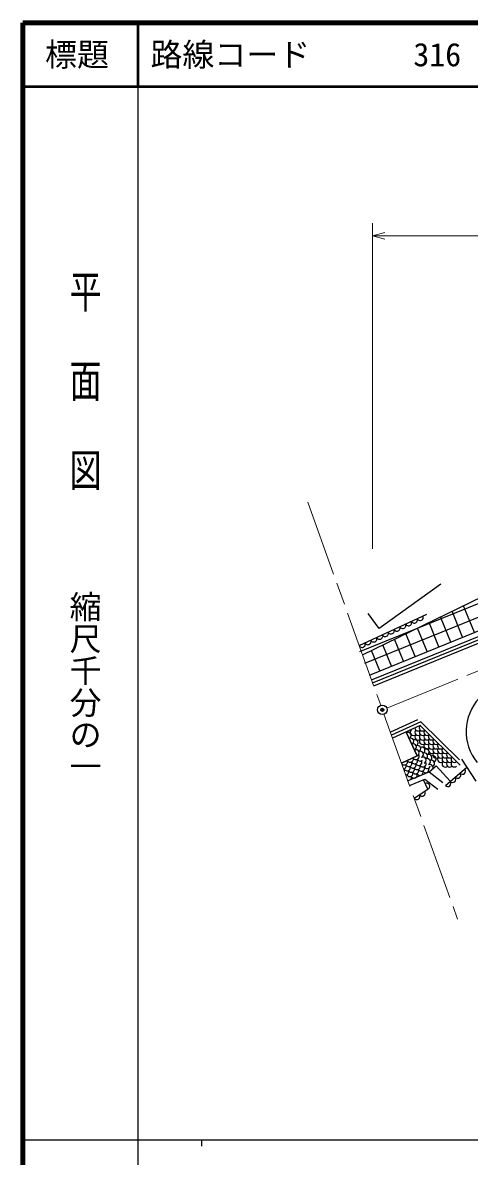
# Model space of a CAD drawing. Units: millimetres, scale not verified. Extents: x 40000 to 680000, y 20000 to 380000.
# Drawn here: x 40000 to 109898, y 202409 to 380000 of the extents above; entities that cross this region are included whole.
import ezdxf
from ezdxf.enums import TextEntityAlignment as Align

# ---------------------------------------------------------------- set-up
doc = ezdxf.new("R2010")
doc.units = ezdxf.units.MM
doc.header["$LTSCALE"] = 1000
doc.header["$PDMODE"] = 32
doc.header["$PDSIZE"] = 500
doc.linetypes.add('CHAIN', pattern=[18.5, 12, -1.5, 3.5, -1.5])
for name, color, linetype, lineweight in [('M-BGD', 7, 'Continuous', 25), ('M-BMK', 2, 'CHAIN', 13), ('M-BMK-SRVR', 3, 'Continuous', 25), ('M-STR-HTXT', 7, 'Continuous', 13), ('M-TTL', 2, 'Continuous', 140), ('M-TTL-BAND', 7, 'Continuous', 25), ('M-TTL-LINE', 7, 'Continuous', 50)]:
    doc.layers.add(name, color=color, linetype=linetype, lineweight=lineweight)
doc.layers.add('M-TTL-TXT', color=7, linetype='Continuous')
doc.styles.add('@ＭＳ ゴシック', font='')
doc.styles.add('ＭＳ ゴシック', font='')
doc.styles.get('@ＭＳ ゴシック').set_extended_font_data('@MS Gothic')
doc.styles.get('ＭＳ ゴシック').set_extended_font_data('MS Gothic')

msp = doc.modelspace()

# ---------------------------------------------------------------- linework, layer by layer
at = {"layer": 'M-BGD'}
for p, q in [((94766, 276598), (187243, 314164)), ((94935, 276127), (187431, 313701)), ((94296, 277810), (174110, 310232)), ((94597, 277069), (177395, 310703)), ((93543, 279663), (152641, 303670)), ((92790, 281516), (129489, 296423)), ((93187, 280992), (116796, 292451)), ((105451, 292048), (95768, 285087)), ((108855, 283724), (107202, 287794)), ((110708, 284477), (109005, 288669)), ((92673, 282424), (103229, 287343)), ((95768, 285087), (94058, 287466)), ((105149, 282219), (103596, 286044)), ((107002, 282972), (105399, 286919)), ((101444, 280713), (99989, 284293)), ((103296, 281466), (101792, 285169)), ((97738, 279208), (96383, 282543)), ((99591, 279961), (98186, 283418)), ((95885, 278455), (94580, 281668)), ((101780, 270792), (97555, 268835)), ((102327, 270495), (97725, 268362)), ((108339, 264518), (102327, 270495)), ((102222, 269895), (97895, 267890)), ((101761, 265151), (100033, 268881)), ((100033, 268881), (101761, 265151)), ((102222, 269895), (108493, 263661)), ((108493, 263661), (102222, 269895)), ((99290, 264006), (101761, 265151)), ((101761, 265151), (99290, 264006)), ((108695, 264626), (110940, 261179)), ((103613, 262626), (104706, 263582)), ((104706, 263582), (106913, 261159)), ((106148, 260516), (109524, 263354)), ((100247, 261225), (103613, 262626)), ((100554, 260486), (102958, 261487)), ((103413, 259901), (102744, 261398)), ((102958, 261487), (104946, 259925)), ((103613, 262626), (105749, 260947)), ((101260, 258522), (103413, 259901))]:
    msp.add_line(p, q, dxfattribs=at)
for centre, radius, start, end in [((100377, 286014), 500, 204.98924, 24.98924), ((101284, 286437), 500, 204.98924, 24.98924), ((102190, 286859), 500, 204.98924, 24.98924), ((96752, 284325), 500, 204.98924, 24.98924), ((97658, 284747), 500, 204.98924, 24.98924), ((98565, 285170), 500, 204.98924, 24.98924), ((99471, 285592), 500, 204.98924, 24.98924), ((93126, 282635), 500, 204.98924, 24.98924), ((94033, 283057), 500, 204.98924, 24.98924), ((94939, 283480), 500, 204.98924, 24.98924), ((95845, 283902), 500, 204.98924, 24.98924), ((117141, 268952), 7742, 137.31821, 218.8511), ((100290, 268326), 500, 294.8605, 114.8605), ((101164, 268831), 500, 135.17124, 315.17124), ((101869, 269540), 500, 184.54976, 315.17124), ((101871, 268833), 500, 135.17124, 315.17124), ((101873, 268126), 500, 135.17124, 315.17124), ((102576, 269542), 500, 135.17124, 315.17124), ((102578, 268835), 500, 135.17124, 315.17124), ((102580, 268128), 500, 135.17124, 315.17124), ((103285, 268837), 500, 135.17124, 315.17124), ((103288, 268130), 500, 135.17124, 315.17124), ((103995, 268132), 500, 135.17124, 315.17124), ((100710, 267419), 500, 294.8605, 114.8605), ((101131, 266512), 500, 294.8605, 114.8605), ((101374, 267176), 500, 294.8605, 114.8605), ((101795, 266268), 500, 294.8605, 114.8605), ((102583, 267421), 500, 135.17124, 315.17124), ((102458, 266025), 500, 294.8605, 114.8605), ((103290, 267423), 500, 135.17124, 315.17124), ((103292, 266716), 500, 135.17124, 315.17124), ((103997, 267425), 500, 135.17124, 315.17124), ((103999, 266718), 500, 135.17124, 315.17124), ((104704, 267427), 500, 135.17124, 315.17124), ((104706, 266720), 500, 135.17124, 315.17124), ((105413, 266722), 500, 135.17124, 315.17124), ((100651, 264636), 500, 204.8605, 24.8605), ((101558, 265057), 500, 204.8605, 33.96895), ((101551, 265604), 500, 294.8605, 114.8605), ((102215, 265361), 500, 294.8605, 114.8605), ((102635, 264454), 500, 294.8605, 114.8605), ((102879, 265117), 500, 294.8605, 114.8605), ((103122, 265781), 500, 294.8605, 114.8605), ((103299, 264210), 500, 294.8605, 114.8605), ((103543, 264874), 500, 294.8605, 114.8605), ((104001, 266011), 500, 135.17124, 315.17124), ((104207, 264631), 500, 294.8605, 114.8605), ((104708, 266013), 500, 135.17124, 315.17124), ((104710, 265306), 500, 135.17124, 315.17124), ((105415, 266015), 500, 135.17124, 315.17124), ((105417, 265308), 500, 135.17124, 315.17124), ((105419, 264601), 500, 135.17124, 315.17124), ((106122, 266017), 500, 135.17124, 315.17124), ((106124, 265310), 500, 135.17124, 315.17124), ((106127, 264603), 500, 135.17124, 315.17124), ((106832, 265312), 500, 135.17124, 315.17124), ((106834, 264605), 500, 135.17124, 315.17124), ((107541, 264607), 500, 135.17124, 315.17124), ((99744, 264216), 500, 204.8605, 24.8605), ((99500, 263552), 500, 284.66228, 24.8605), ((100164, 263308), 500, 204.8605, 24.8605), ((99257, 262888), 500, 344.67484, 24.8605), ((100408, 263972), 500, 204.8605, 24.8605), ((99921, 262645), 500, 274.29716, 24.8605), ((100828, 263065), 500, 204.8605, 24.8605), ((101071, 263729), 500, 204.8605, 24.8605), ((101315, 264393), 500, 204.8605, 24.8605), ((101492, 262822), 500, 204.8605, 24.8605), ((101735, 263485), 500, 204.8605, 24.8605), ((101979, 264149), 500, 204.8605, 24.8605), ((102222, 264813), 500, 204.8605, 316.99084), ((102399, 263242), 500, 204.8605, 24.8605), ((102643, 263906), 500, 204.8605, 33.96894), ((103063, 262999), 500, 204.8605, 24.8605), ((103307, 263662), 500, 204.8605, 348.45881), ((103720, 263303), 500, 339.76379, 114.8605), ((103963, 263967), 500, 294.8605, 114.8605), ((106129, 263896), 500, 135.17124, 315.17124), ((106836, 263898), 500, 135.17124, 315.17124), ((107543, 263900), 500, 135.17124, 315.17124), ((108827, 262768), 500, 220.04897, 40.04897), ((100585, 262401), 500, 204.8605, 24.8605), ((100341, 261737), 500, 321.69911, 24.8605), ((101248, 262158), 500, 204.8605, 24.8605), ((102156, 262578), 500, 204.8605, 24.8605), ((106531, 260838), 500, 220.04897, 40.04897), ((107296, 261481), 500, 220.04897, 40.04897), ((108062, 262124), 500, 220.04897, 40.04897), ((102523, 259331), 500, 212.65593, 32.65593), ((103209, 260358), 500, 294.06564, 114.06564), ((101681, 258791), 500, 212.65593, 32.65593)]:
    msp.add_arc(centre, radius, start, end, dxfattribs=at)
at = {"layer": 'M-BMK'}
for p, q in [((96984, 272641), (188242, 309712)), ((84601, 304892), (96035, 273065)), ((96542, 271653), (108068, 239571))]:
    msp.add_line(p, q, dxfattribs=at)
at = {"layer": 'M-BMK-SRVR'}
msp.add_circle((96289, 272359), 750, dxfattribs=at)
msp.add_point((96289, 272359), dxfattribs=at)
msp.add_point((96289, 272359), dxfattribs=at)
at = {"layer": 'M-STR-HTXT'}
for p, q in [((94766, 297598), (94766, 348598)), ((96698, 347115), (94766, 346598)), ((94766, 346598), (557078, 346598)), ((94766, 346598), (96698, 346080))]:
    msp.add_line(p, q, dxfattribs=at)
at = {"layer": 'M-TTL'}
for p, q in [((40000, 380000), (40000, 20000)), ((680000, 380000), (40000, 380000))]:
    msp.add_line(p, q, dxfattribs=at)
at = {"layer": 'M-TTL-BAND'}
for p, q in [((58000, 370000), (58000, 20000)), ((40000, 205000), (579000, 205000)), ((68000, 205000), (68000, 204000))]:
    msp.add_line(p, q, dxfattribs=at)
at = {"layer": 'M-TTL-LINE'}
for p, q in [((58000, 380000), (58000, 370000)), ((40000, 370000), (680000, 370000))]:
    msp.add_line(p, q, dxfattribs=at)

# ---------------------------------------------------------------- texts
at = {"layer": 'M-TTL-BAND', "style": '@ＭＳ ゴシック', "width": 1.4}
msp.add_text('平  面  図', height=3666, rotation=270, dxfattribs=at).set_placement((49777, 306475), align=Align.MIDDLE_RIGHT)
at = {"layer": 'M-TTL-BAND', "style": '@ＭＳ ゴシック'}
msp.add_text('縮尺千分の一', height=3666, rotation=270, dxfattribs=at).set_placement((49777, 261030), align=Align.MIDDLE_RIGHT)
at = {"layer": 'M-TTL-TXT', "style": 'ＭＳ ゴシック'}
msp.add_text('標題', height=3666, dxfattribs=at).set_placement((48500, 375000), align=Align.MIDDLE_CENTER)
for s, p in [('路線コード', (60000, 375000)), ('316', (101142, 375000))]:
    msp.add_text(s, height=3666, dxfattribs=at).set_placement(p, align=Align.MIDDLE_LEFT)

doc.saveas('drawing.dxf')
